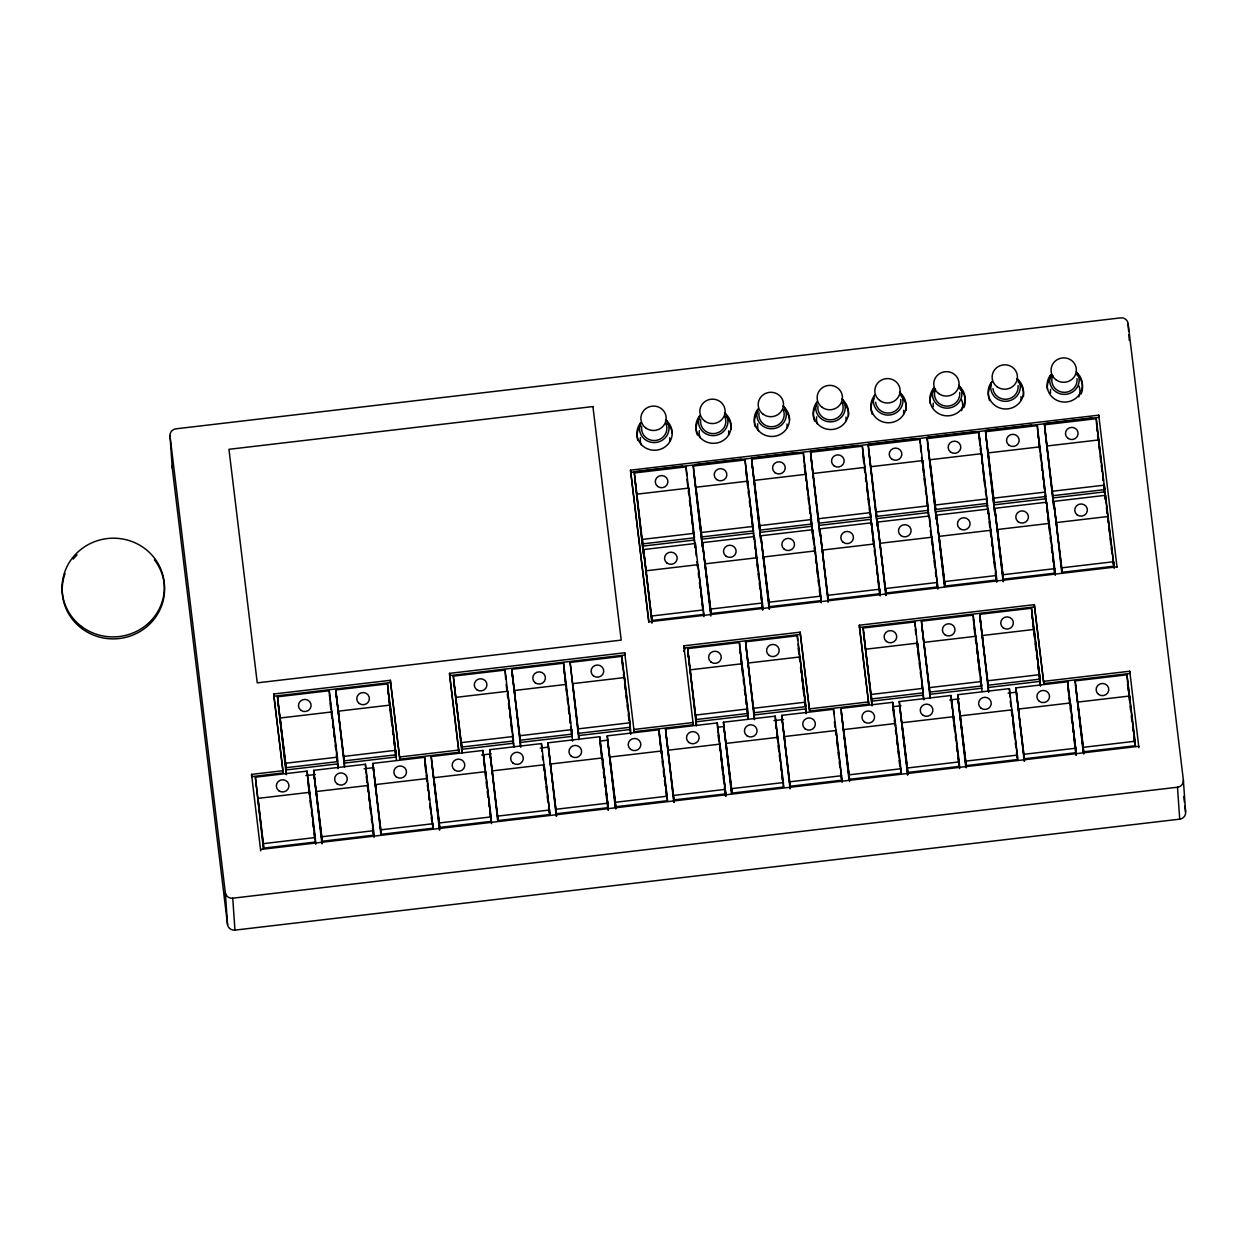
<?xml version="1.0" encoding="UTF-8"?>
<svg xmlns="http://www.w3.org/2000/svg" width="1248" height="1248" viewBox="0 0 1248 1248"><rect width="100%" height="100%" fill="white"/><g stroke="black" fill="none" stroke-linecap="round" stroke-linejoin="round"><path stroke-width="1.5" d="M648.788 622.159L630.505 470.168L1098.755 415.163L1117.038 567.154M634.171 471.713L682.36 466.05M695.042 464.568L741.296 459.139M751.483 457.938L797.737 452.509M810.42 451.012L858.608 445.349M868.109 444.241L916.297 438.578M927.046 437.315L975.234 431.652M985.421 430.451L1031.675 425.022M1044.358 423.54L1092.546 417.877M630.661 472.399L1098.911 417.394L1098.755 415.163M634.624 477.438L643.484 554.05L634.312 472.976L686.057 466.892L695.245 547.966L693.17 530.806M693.248 466.05L745.009 459.966L753.48 530.868L701.719 536.952L693.248 466.05L702.437 547.123L693.56 470.527M751.624 459.186L803.369 453.118L811.84 524.02L760.094 530.088L751.624 459.186L760.796 540.259L751.936 463.663M810.56 452.275L862.321 446.191L870.792 517.093L819.031 523.177L810.56 452.275L819.749 533.348L810.872 456.737M868.561 449.966L877.438 526.562L868.249 445.489L919.994 439.421L928.964 517.312M927.186 438.563L978.947 432.494L987.418 503.396L935.657 509.465L927.186 438.563L936.374 519.636L927.498 443.04M985.561 431.714L1037.306 425.63L1045.777 496.532L994.032 502.616L985.561 431.714L994.734 512.788L985.873 436.192M1044.498 424.788L1096.259 418.704L1104.73 489.606L1052.969 495.69L1044.498 424.788L1053.686 505.861L1044.81 429.265M634.312 472.976L642.782 543.878L694.528 537.794L688.74 488.093L636.995 494.161L637.151 496.408M696.088 489.481L695.932 487.235L747.692 481.166L747.848 483.397M754.463 482.617L754.307 480.386L806.052 474.302L806.208 476.533M868.249 445.489L876.72 516.391L928.465 510.307L922.678 460.606L870.932 466.69L871.088 468.92M930.025 461.994L929.869 459.763L981.63 453.679L981.786 455.91M988.4 455.146L988.244 452.899L1039.99 446.831L1040.146 449.062M694.216 533.317L642.47 539.401L642.782 543.878M701.719 536.952L701.407 532.475L753.168 526.406M760.094 530.088L759.782 525.626L811.528 519.542M818.719 518.7L870.48 512.616L870.792 517.093M928.153 505.846L876.408 511.93L876.72 516.391M935.657 509.465L935.345 505.003L987.106 498.919M994.032 502.616L993.72 498.139L1045.465 492.071M1052.657 491.213L1104.418 485.144L1104.73 489.606M642.938 546.109L694.684 540.025M701.875 539.183L753.636 533.099L745.009 459.966M760.25 532.334L811.996 526.25L803.681 457.579M819.187 525.408L870.948 519.324L862.321 446.191M876.876 518.622L928.621 512.554M935.813 511.711L987.574 505.627L979.259 436.956M994.188 504.847L1045.933 498.763L1037.79 431.449M1053.125 497.921L1104.886 491.852L1103.965 484.24M651.846 623.002L643.578 549.557L695.339 543.488L703.966 616.621M702.53 542.646L754.276 536.562L762.434 602.987L762.746 607.464L711.001 613.548L702.53 542.646L710.783 616.091M760.89 535.782L812.651 529.698L820.81 596.138L821.122 600.6L769.361 606.684L760.89 535.782L769.158 609.227M819.842 528.856L871.588 522.787L880.058 593.689L828.313 599.758L819.842 528.856L828.095 602.3M885.784 595.53L877.516 522.085L929.276 516.001L937.903 589.134M936.468 515.159L988.213 509.075L996.372 575.515L996.684 579.977L944.939 586.061L936.468 515.159L944.486 586.7M994.828 508.31L1046.588 502.226L1054.747 568.651L1055.059 573.128L1003.298 579.197L994.828 508.31L1003.096 581.755M1053.78 501.384L1105.525 495.3L1113.996 566.202L1062.251 572.286L1053.78 501.384L1061.798 572.91M643.578 549.557L652.049 620.459L703.81 614.39L698.022 564.673L646.261 570.757L646.417 572.988M705.354 566.062L705.198 563.831L756.959 557.747L757.115 559.993M763.729 559.213L763.573 556.982L815.334 550.898L815.49 553.129M877.516 522.085L885.986 592.987L937.747 586.903L931.96 537.202L880.199 543.27L880.355 545.516M939.307 538.59L939.151 536.359L990.896 530.275L991.052 532.506M997.667 531.726L997.511 529.495L1049.272 523.411L1049.428 525.658M703.498 609.913L651.737 615.997L652.049 620.459M711.001 613.548L710.689 609.071L762.434 602.987M769.361 606.684L769.049 602.207L820.81 596.138M828.001 595.296L879.746 589.212L880.058 593.689M937.435 582.442L885.674 588.51L885.986 592.987M944.939 586.061L944.627 581.584L996.372 575.515M1003.298 579.197L1002.986 574.735L1054.747 568.651M1061.939 567.809L1113.684 561.725L1113.996 566.202M1117.116 566.826L648.866 621.832L630.505 470.168M273.686 694.013L282.968 770.702L251.55 774.384L251.706 776.63L283.124 772.933L273.686 694.013L390.374 680.3L399.828 759.221L458.952 752.279L449.498 673.358L624.718 652.766L634.156 731.702L693.28 724.76L693.124 722.514L634 729.456L634.156 731.702M800.186 632.159L800.342 634.39L683.998 648.055L683.842 645.824L800.186 632.159L809.624 711.079L868.748 704.137L859.31 625.217L1034.358 604.656L1043.796 683.576L1129.908 673.468L1129.752 671.221L1043.64 681.346M273.842 696.244L390.53 682.531L390.374 680.3M458.952 752.279L449.654 675.589L624.874 655.013L624.718 652.766M868.748 704.137L859.466 627.448L1034.514 606.887L1034.358 604.656M277.493 696.805L329.238 690.737L337.397 757.162L337.709 761.639L285.964 767.707L277.493 696.805L286.213 774.072M335.79 689.957L387.535 683.888L396.006 754.79L344.261 760.859L335.79 689.957L344.51 767.224M462.025 753.418L453.305 676.151L505.066 670.082L513.911 746.382M511.82 669.287L563.581 663.203L572.052 734.105L520.291 740.189L511.82 669.287L520.541 746.538M578.838 739.69L570.118 662.438L621.878 656.354L630.037 722.779L630.349 727.256L578.588 733.34L572.801 683.623L624.562 677.555L624.718 679.786M687.648 648.632L739.409 642.548L747.568 708.973L747.88 713.45L696.119 719.534L687.648 648.632L696.368 725.884M745.586 641.831L797.332 635.747L805.802 706.649L754.057 712.733L745.586 641.831L754.307 719.082M871.837 705.276L863.117 628.025L914.862 621.941L923.832 699.832M921.414 621.176L973.159 615.092L981.63 685.994L929.885 692.078L921.414 621.176L930.134 698.428M979.758 614.312L1031.519 608.244L1039.974 679.146L988.229 685.214L979.758 614.312L988.478 691.579M280.316 720.236L280.16 718.006L331.921 711.922L332.077 714.152M396.006 754.79L390.218 705.073L338.458 711.157L338.614 713.388M453.305 676.151L461.776 747.053L513.536 740.984L507.749 691.267L455.988 697.351L456.144 699.582M805.802 706.649L800.015 656.932L748.27 663.016L748.426 665.246M863.117 628.025L871.588 698.927L923.333 692.843L917.545 643.126L865.784 649.21L865.956 651.44M981.63 685.994L975.842 636.277L924.082 642.361L924.238 644.592M1039.974 679.146L1034.186 629.429L982.441 635.513L982.597 637.744M285.964 767.707L285.652 763.246L337.397 757.162M343.949 756.397L395.694 750.313M513.224 736.507L461.464 742.591L461.776 747.053M519.979 735.712L571.74 729.628L572.052 734.105M578.276 728.863L630.037 722.779M695.807 715.057L747.568 708.973M753.745 708.256L805.49 702.172M923.021 688.366L871.276 694.45L871.588 698.927M929.573 687.601L981.318 681.517M987.917 680.753L1039.662 674.669M286.447 774.712L286.12 769.954L337.865 763.87L329.55 695.198M344.635 766.272L344.417 763.105L396.162 757.021L387.847 688.35M462.166 752.466L461.932 749.299L513.692 743.215M520.79 747.178L520.447 742.42L572.208 736.336L571.054 726.835M578.978 738.754L578.744 735.571L630.505 729.487L622.19 660.832M696.493 724.948L696.275 721.765L748.036 715.681L739.721 647.026M754.541 719.722L754.213 714.964L805.958 708.88L800.67 665.168M872.071 705.916L871.744 701.158L923.489 695.074M930.259 697.476L930.041 694.309L981.786 688.225L980.413 676.822M988.712 692.219L988.385 687.461L1040.146 681.377L1035.31 641.456M399.672 756.99L458.796 750.048M809.468 708.848L868.592 701.906M263.39 848.734L255.356 777.192L307.117 771.108L315.276 837.548L315.588 842.01L263.827 848.094L258.04 798.377L309.8 792.308L309.956 794.539M313.654 770.344L365.414 764.26L373.573 830.7L373.885 835.162L322.124 841.246L313.654 770.344L321.922 843.788M372.887 763.386L424.648 757.302L433.118 828.204L381.358 834.288L372.887 763.386L380.921 834.928M431.184 756.538L482.945 750.454L491.104 816.894L491.416 821.356L439.655 827.44L431.184 756.538L439.436 829.982M489.7 749.658L541.46 743.59L549.931 814.492L498.17 820.56L489.7 749.658L497.734 821.2M547.997 742.81L599.758 736.741L608.228 807.643L556.468 813.712L547.997 742.81L556.249 816.254M607.23 735.852L658.975 729.784L667.134 796.208L667.446 800.686L615.701 806.754L607.23 735.852L615.248 807.394M665.527 729.004L717.272 722.935L725.743 793.837L673.998 799.906L665.527 729.004L673.78 802.448M723.45 722.202L775.211 716.134L783.37 782.558L783.682 787.02L731.921 793.104L723.45 722.202L731.484 793.744M790.015 788.798L781.747 715.354L833.508 709.285L842.135 782.418M840.98 708.396L892.741 702.328L900.9 768.752L901.212 773.23L849.451 779.298L840.98 708.396L849.014 779.938M899.278 701.548L951.038 695.479L959.197 761.904L959.509 766.381L907.748 772.45L899.278 701.548L907.546 774.992M965.656 766.241L957.637 694.699L1009.382 688.615L1017.557 757.957M1015.934 687.851L1067.68 681.767L1076.15 752.669L1024.405 758.753L1015.934 687.851L1024.187 761.296M1075.152 680.893L1126.913 674.809L1135.072 741.25L1135.384 745.711L1083.623 751.795L1075.152 680.893L1083.186 752.435M305.838 775.632L315.416 774.509M364.135 768.784L373.714 767.66M481.666 754.978L491.244 753.854M540.181 748.098L547.841 747.209M600.397 741.031L608.057 740.126M717.912 727.225L723.668 726.554M773.932 720.642L783.51 719.519M893.381 706.618L901.04 705.713M949.759 699.988L959.338 698.864M1008.103 693.139L1015.778 692.234M316.493 793.775L316.337 791.528L368.098 785.46L368.254 787.691M434.023 779.969L433.867 777.722L485.612 771.654L485.768 773.885M549.931 814.492L544.128 764.774L492.383 770.858L492.539 773.089M608.228 807.643L602.425 757.926L550.68 764.01L550.836 766.241M610.069 759.283L609.913 757.052L661.658 750.968L661.814 753.199M725.743 793.837L719.956 744.12L668.21 750.204L668.366 752.435M726.289 745.633L726.133 743.402L777.894 737.318L778.05 739.549M781.747 715.354L790.218 786.256L841.979 780.187L836.191 730.47L784.43 736.554L784.586 738.785M843.82 731.827L843.664 729.596L895.424 723.512L895.58 725.743M902.117 724.979L901.961 722.748L953.722 716.664L953.878 718.895M960.461 718.13L960.305 715.884L1012.066 709.816L1017.853 759.517L966.108 765.601L957.637 694.699M1076.15 752.669L1070.363 702.967L1018.602 709.036L1018.758 711.282M1077.991 704.324L1077.835 702.078L1129.596 696.01L1129.752 698.24M263.515 843.617L315.276 837.548M322.124 841.246L321.812 836.768L373.573 830.7M381.046 829.811L432.806 823.742L433.118 828.204M439.655 827.44L439.343 822.962L491.104 816.894M549.619 810.014L497.858 816.098L498.17 820.56M556.156 809.25L607.901 803.166M615.701 806.754L615.389 802.292L667.134 796.208M673.686 795.444L725.431 789.36M731.921 793.104L731.609 788.642L783.37 782.558M841.667 775.71L789.906 781.794L790.218 786.256M849.451 779.298L849.139 774.836L900.9 768.752M907.748 772.45L907.436 767.988L959.197 761.904M966.108 765.601L965.796 761.124L1017.541 755.056M1024.093 754.276L1075.838 748.207M1083.623 751.795L1083.311 747.318L1135.072 741.25M260.645 849.467L1138.847 746.304M170.024 436.02L225.311 892.57A6.692 6.458 -4 0 0 232.736 898.201L1177.488 787.223A6.692 6.458 -4 0 0 1183.369 780.031L1128.083 323.497A6.692 6.458 -4 0 0 1120.657 317.881L175.906 428.828A6.692 6.458 -4 0 0 170.024 436.02L172.255 467.953L227.542 924.503A6.692 6.458 -4 0 0 234.967 930.119L1179.719 819.156A6.692 6.458 -4 0 0 1185.6 811.949L1183.369 780.031M1183.728 796.474L1184.43 802.277M1184.898 806.146L1185.6 811.949M1129.752 671.221L1138.894 747.646M1096.571 423.181L1103.497 480.449M1105.837 499.777L1106.165 502.46M1106.336 503.818L1114.152 568.433M1097.585 434.928L1098.271 440.653M1098.973 446.378L1099.426 450.185M1100.128 455.91L1100.814 461.635M1101.282 465.457L1101.968 471.167M1102.67 476.892L1103.123 480.714M1103.825 486.439L1105.432 499.777L1104.886 491.852M1106.399 507.702L1107.085 513.427M1107.553 517.249L1108.24 522.974M1108.942 528.684L1109.394 532.506M1110.096 538.231L1110.782 543.956M1111.25 547.763L1111.937 553.488M1112.639 559.213L1113.325 564.923M1135.306 746.054L1126.913 674.809M1128.239 691.033L1127.552 684.044M1128.707 694.855L1129.393 700.58M1130.095 706.29L1130.548 710.112M1131.25 715.837L1131.936 721.547M1132.638 727.272L1133.09 731.094M1133.792 736.819L1134.479 742.529M1054.092 505.846L1062.173 572.614M1077.835 702.078L1083.311 747.318M1075.464 685.37L1083.779 754.026M1046.9 506.704L1055.215 575.359M1038.866 443.758L1039.568 449.483M1040.255 455.208L1040.723 459.03M1041.409 464.74L1042.111 470.465M1042.798 476.19L1043.266 479.996M1043.952 485.722L1044.42 489.544M1045.106 495.269L1046.027 502.897M1047.68 516.547L1048.382 522.257M1048.835 526.079L1049.537 531.804M1050.223 537.514L1050.691 541.336M1051.378 547.061L1052.08 552.786M1052.766 558.496L1053.234 562.318M1053.92 568.043L1054.607 573.768M1067.992 686.244L1071.018 711.188M1071.47 714.995L1076.306 754.915M1069.006 697.991L1069.708 703.716M1070.16 707.538L1070.628 711.344M1071.314 717.07L1072.016 722.795M1072.703 728.504L1073.171 732.326M1073.857 738.052L1074.559 743.777M1075.246 749.486L1075.932 755.212M1034.514 606.887L1043.796 683.576M1031.831 612.706L1034.842 637.65M1032.611 622.549L1033.531 630.178M1033.999 634L1034.452 637.806M1035.154 643.531L1035.84 649.256M1036.542 654.982L1036.994 658.788M1037.696 664.513L1038.383 670.238M1038.851 674.06L1040.005 683.592M988.244 452.899L993.72 498.139M997.511 529.495L1002.986 574.735M995.14 512.772L1003.454 581.443M1016.246 692.328L1024.561 760.984M988.525 513.552L988.853 516.251M989.087 517.249L996.84 582.223M980.273 448.718L980.959 454.428M981.661 460.153L982.129 463.975M982.816 469.7L983.502 475.41M983.97 479.232L984.656 484.957M985.358 490.682L985.811 494.489M986.513 500.214L988.12 513.568L987.574 505.627M989.087 521.492L989.773 527.218M990.241 531.024L990.928 536.749M991.63 542.474L992.082 546.281M992.784 552.006L993.47 557.731M993.938 561.538L994.625 567.263M995.327 572.988L996.013 578.713M1010.256 701.033L1010.942 706.742M1011.41 710.564L1012.097 716.29M1012.799 722.015L1013.485 727.724M1013.953 731.546L1014.64 737.272M1015.326 742.997L1015.794 746.803M1016.48 752.528L1017.182 758.254M980.07 618.79L988.385 687.461M973.471 619.57L979.945 673.031M974.033 627.494L974.719 633.22M975.421 638.945L975.874 642.767M976.576 648.476L977.262 654.202M977.73 658.024L978.416 663.733M979.118 669.458L979.571 673.28M980.273 679.006L981.193 686.634M929.869 459.763L935.345 505.003M939.151 536.359L944.627 581.584M936.78 519.636L944.861 586.388M960.305 715.884L965.796 761.124M957.949 699.176L966.264 767.832M951.35 699.941L959.665 768.612M921.554 457.548L922.256 463.273M922.943 468.983L923.411 472.805M924.097 478.53L924.799 484.24M925.486 489.965L925.954 493.787M926.64 499.512L927.342 505.222M927.794 509.044L928.715 516.672M930.368 530.322L931.07 536.047M931.523 539.854L932.225 545.579M932.911 551.304L933.379 555.11M934.066 560.836L934.768 566.561M935.454 572.286L935.922 576.092M936.608 581.818L937.31 587.543M952.832 715.51L953.519 721.235M953.987 725.041L954.673 730.766M955.375 736.492L955.828 740.314M956.53 746.023L957.216 751.748M957.902 757.474L958.37 761.28M921.726 625.638L930.041 694.309M916.656 641.971L917.342 647.696M917.81 651.518L918.497 657.244M919.199 662.953L919.667 666.775M920.353 672.5L920.821 676.307M921.742 683.935L922.194 687.757M922.896 693.482L923.582 699.192M901.961 722.748L907.436 767.988M877.828 526.562L886.142 595.218M899.59 706.025L907.904 774.696M871.9 527.249L880.214 595.92M863.647 462.415L862.961 455.426M864.334 468.14L864.802 471.947M865.488 477.672L865.956 481.494M866.642 487.204L867.344 492.929M868.031 498.654L868.733 504.379M869.185 508.186L869.887 513.911M870.574 519.636L871.26 525.361M872.914 539.011L873.616 544.721M874.302 550.446L874.77 554.268M875.456 559.978L875.924 563.8M876.611 569.525L877.313 575.25M877.999 580.96L878.686 586.685M879.154 590.507L879.622 594.313M893.053 706.789L901.134 773.557M894.301 720.455L894.769 724.261M895.456 729.986L895.924 733.808M896.61 739.518L897.296 745.243M897.998 750.968L898.451 754.79M899.153 760.5L899.839 766.225M863.429 632.486L871.744 701.158M820.154 533.333L828.235 600.101M843.664 729.596L849.139 774.836M841.292 712.873L849.607 781.544M813.119 535.517L821.278 602.846M804.242 465.52L805.163 473.148M805.631 476.97L806.083 480.776M806.785 486.502L807.238 490.324M808.174 497.952L808.626 501.758M809.328 507.484L810.014 513.209M810.482 517.015L812.557 534.191L811.996 526.25M814.211 547.841L814.897 553.55M815.599 559.276L816.052 563.098M816.754 568.823L817.44 574.532M818.126 580.258L818.594 584.08M819.281 589.789L819.983 595.514M834.382 721.687L835.068 727.412M835.536 731.219L835.988 735.041M836.69 740.766L837.377 746.476M838.063 752.201L838.531 756.023M839.218 761.748L839.92 767.458M840.606 773.183L841.308 778.908M800.342 634.39L809.624 711.079M798.143 644.264L800.218 661.362M798.205 648.149L798.892 653.874M799.36 657.696L799.828 661.502M800.514 667.228L801.2 672.953M801.902 678.678L802.355 682.484M803.057 688.21L803.743 693.935M804.445 699.66L805.132 705.37M805.6 709.192L806.052 712.998M754.307 480.386L759.782 525.626M763.573 556.982L769.049 602.207M761.202 540.259L769.517 608.915M782.059 719.831L790.374 788.502M754.588 541.039L762.902 609.695M746.335 476.19L745.649 469.201M747.022 481.915L747.49 485.737M748.176 491.447L748.644 495.269M749.33 500.994L750.032 506.704M750.719 512.429L751.421 518.154M751.873 521.976L752.575 527.686M753.262 533.411L753.948 539.136M755.602 552.786L756.304 558.511M756.99 564.221L757.458 568.043M758.144 573.768L758.612 577.574M759.299 583.3L760.001 589.025M760.687 594.75L761.389 600.475M761.842 604.282L762.544 610.007M775.694 721.952L783.604 787.363M776.771 734.261L777.457 739.986M778.159 745.696L778.846 751.421M779.314 755.243L780 760.952M780.702 766.678L781.154 770.5M781.856 776.225L782.309 780.031M745.898 646.292L754.213 714.964M740.735 658.772L741.421 664.498M741.889 668.304L742.576 674.029M743.278 679.754L743.73 683.576M744.432 689.286L745.118 695.011M745.586 698.833L746.273 704.558M746.975 710.268L747.895 717.896M695.932 487.235L701.407 532.475M705.198 563.831L710.689 609.071M702.842 547.108L710.923 613.876M726.133 743.402L731.609 788.642M723.778 726.679L731.858 793.447M717.584 727.397L718.084 731.437L717.928 729.206M718.318 733.34L725.899 796.068M718.146 735.337L718.832 741.062M719.534 746.788L719.987 750.594M720.689 756.319L721.375 762.044M722.077 767.77L722.53 771.576M723.232 777.301L723.684 781.123M724.386 786.833L725.54 796.38M686.93 479.294L687.851 486.938M688.319 490.745L688.771 494.567M689.473 500.276L690.16 506.002M690.862 511.727L691.314 515.549M692.016 521.258L692.468 525.08M696.899 561.616L697.585 567.341M698.287 573.066L698.74 576.872M699.442 582.598L700.128 588.323M700.83 594.032L701.282 597.854M701.984 603.58L702.671 609.305M687.96 653.11L696.275 721.765M683.842 645.824L693.28 724.76M665.839 733.481L674.154 802.152M643.89 554.034L652.205 622.705M659.287 734.245L667.446 800.686M660.317 746.008L658.975 729.784M660.769 749.814L661.237 753.636M662.158 761.264L662.626 765.071M663.312 770.796L664.014 776.521M664.466 780.328L665.168 786.053M665.855 791.778L666.323 795.6M623.438 674.482L623.906 678.304M624.593 684.029L625.279 689.738M625.981 695.464L626.434 699.286M627.136 705.011L627.588 708.817M628.29 714.542L628.976 720.268M629.678 725.993L630.599 733.621M609.913 757.052L615.389 802.292M607.542 740.329L615.857 809M600.07 741.203L608.384 809.874M600.85 751.046L601.536 756.772M602.238 762.497L602.69 766.319M603.392 772.028L604.079 777.754M604.547 781.576L605.233 787.285M605.935 793.01L606.622 798.736M607.09 802.558L608.01 810.186M570.118 662.438L578.744 735.571M563.893 667.68L570.601 723.029M564.673 677.524L565.375 683.249M566.062 688.958L566.53 692.78M567.216 698.506L567.684 702.312M568.37 708.037L569.072 713.762M569.759 719.488L570.227 723.294M570.913 729.019L571.834 736.648M548.309 747.287L556.624 815.958M542.318 755.992L542.786 759.814M543.473 765.523L544.175 771.248M544.861 776.974L545.329 780.796M546.016 786.505L546.484 790.327M547.17 796.052L547.856 801.778M548.558 807.487L549.245 813.212M512.132 673.748L520.447 742.42M506.158 684.388L506.86 690.113M507.312 693.935L507.78 697.741M508.466 703.466L509.168 709.192M509.855 714.917L510.323 718.723M511.009 724.448L511.711 730.174M512.398 735.899L513.786 747.334M490.012 754.135L498.092 820.903M491.572 823.602L482.945 750.454M484.271 766.678L483.584 759.689M484.957 772.403L485.425 776.225M486.112 781.934L486.814 787.66M487.266 791.482L487.968 797.207M488.654 802.916L489.122 806.738M489.809 812.464L490.277 816.27M453.632 680.628L461.932 749.299M433.867 777.722L439.343 822.962M431.496 761.015L439.811 829.67M429.593 800.03L424.96 761.779L425.506 769.72M430.045 803.837L433.04 828.547M426.208 775.445L426.894 781.154M427.362 784.976L428.048 790.702M428.75 796.411L429.203 800.233M429.905 805.958L430.357 809.765M431.278 817.393L431.746 821.215M390.53 682.531L399.828 759.221M388.861 700.112L389.329 703.919M390.016 709.644L390.718 715.369M391.17 719.176L391.872 724.901M392.558 730.626L393.026 734.432M393.713 740.158L394.415 745.883M395.101 751.608L395.803 757.333M373.199 767.863L381.28 834.616M365.726 768.737L374.041 837.408M366.272 776.677L366.974 782.402M367.427 786.209L368.129 791.934M368.815 797.659L369.283 801.466M369.97 807.191L370.438 811.013M371.358 818.641L371.826 822.448M372.512 828.173L373.214 833.898M336.102 694.434L344.417 763.105M330.112 703.139L330.798 708.864M331.266 712.67L331.952 718.396M332.654 724.121L333.107 727.943M333.809 733.652L334.261 737.474M335.197 745.103L335.65 748.909M336.352 754.634L337.038 760.36M337.506 764.182L337.958 767.988M316.337 791.528L321.812 836.768M313.966 774.821L322.28 843.476M307.585 776.927L315.744 844.256M308.443 787.332L307.757 777.395M308.911 791.154L309.364 794.96M310.066 800.686L310.752 806.411M311.454 812.136L311.906 815.942M312.608 821.668L313.295 827.393M313.981 833.118L314.449 836.924M280.16 718.006L285.652 763.246M277.805 701.282L286.12 769.954M255.356 777.192L263.765 848.422M251.55 774.384L260.707 850.886M1177.488 787.223L1179.719 819.156M1128.083 323.497L1128.613 331.016M1128.878 334.76L1129.268 340.392M1127.552 681.096L1127.708 683.327M1108.364 518.731L1108.208 516.485L1056.463 522.569L1056.619 524.8M1105.525 495.3L1106.071 502.944M1099.098 442.135L1098.942 439.904L1047.181 445.973L1047.337 448.219M1096.898 424.991L1097.054 427.222M1096.259 418.704L1097.117 431.122M1070.363 702.967L1070.519 705.198M1067.68 681.767L1068.444 692.593M1054.42 507.655L1054.576 509.886M1047.228 508.498L1047.384 510.728M1046.588 502.226L1047.337 513.053M1045.933 498.763L1046.276 503.537M1037.962 431.902L1038.118 434.148M1037.306 425.63L1037.618 430.108M1037.743 431.699L1038.18 438.048M1040.146 681.377L1040.473 686.135M1034.186 629.429L1034.342 631.66M1031.519 608.244L1032.268 619.055M1016.574 694.122L1016.73 696.368M1012.066 709.816L1012.222 712.046M1010.038 694.886L1010.194 697.133M1009.382 688.615L1009.913 696.259M995.483 514.582L995.639 516.812M988.213 509.075L988.759 516.734M979.586 438.766L979.742 440.996M978.947 432.494L979.805 444.896M980.398 620.599L980.554 622.83M981.786 688.225L982.004 691.408M975.842 636.277L975.998 638.524M973.814 621.364L973.97 623.61M973.159 615.092L973.69 622.736M958.277 700.97L958.433 703.217M951.678 701.75L951.834 703.981M951.038 695.479L951.896 707.881M937.108 521.43L937.264 523.676M927.841 444.85L927.997 447.08M931.96 537.202L932.116 539.432M929.916 522.272L930.072 524.519M929.276 516.001L930.025 526.828M922.678 460.606L922.834 462.836M920.65 445.692L920.806 447.923M919.994 439.421L920.306 443.882M920.431 445.474L920.868 451.823M922.054 627.448L922.21 629.678M917.545 643.126L917.701 645.372M915.517 628.212L915.673 630.458M914.862 621.941L915.174 626.418M915.392 629.585L915.736 634.343M899.933 707.834L900.089 710.065M893.381 708.599L893.537 710.83M892.741 702.328L893.599 714.73M878.171 528.356L878.327 530.587M868.889 451.76L869.045 454.007M874.427 546.203L874.271 543.972L822.51 550.056L822.666 552.287M872.243 529.058L872.399 531.289M871.588 522.787L872.461 535.189M870.948 519.324L871.276 524.082M865.145 469.622L864.989 467.376L813.244 473.46L813.4 475.691M862.961 452.462L863.117 454.693M863.756 634.296L863.912 636.527M859.31 625.217L859.466 627.448M841.636 714.683L841.792 716.914M836.191 730.47L836.347 732.701M833.508 709.285L833.82 713.747M820.482 535.142L820.638 537.373M811.2 458.546L811.356 460.777M813.29 535.985L813.446 538.216M812.651 529.698L812.963 534.175M813.072 535.766L813.509 542.116M804.024 459.389L804.18 461.62M803.369 453.118L803.915 460.762M805.958 708.88L806.302 713.638M800.015 656.932L800.171 659.178M797.332 635.747L797.644 640.224M775.85 722.405L776.006 724.636M775.211 716.134L775.523 720.595M775.632 722.186L776.084 728.536M761.545 542.053L761.701 544.3M752.263 465.473L752.419 467.704M754.931 542.833L755.087 545.064M754.276 536.562L755.149 548.964M753.636 533.099L753.964 537.872M745.649 466.253L745.805 468.484M748.036 715.681L748.254 718.864M742.248 665.98L742.092 663.749L690.331 669.817L690.487 672.064M739.409 642.548L740.158 653.375M724.105 728.473L724.261 730.72M719.956 744.12L720.112 746.366M717.272 722.935L717.928 732.17M703.17 548.917L703.326 551.148M693.904 472.321L694.06 474.568M698.022 564.673L698.178 566.904M695.978 549.76L696.134 551.99M695.339 543.488L695.651 547.95M695.76 549.541L696.197 555.89M688.74 488.093L688.896 490.324M686.712 473.164L686.868 475.41M686.057 466.892L686.603 474.536M688.303 654.904L688.459 657.134M666.167 735.29L666.323 737.521M644.233 555.844L644.389 558.074M634.951 479.248L635.107 481.478M630.505 729.487L630.833 734.261M622.518 662.626L622.674 664.872M621.878 656.354L622.752 668.772M602.425 757.926L602.581 760.157M599.758 736.741L600.506 747.552M572.801 683.623L572.957 685.87M570.773 668.71L570.929 670.94M572.208 736.336L572.536 741.109M566.42 686.634L566.264 684.403L514.504 690.472L514.66 692.718M563.581 663.203L564.33 674.029M548.636 749.096L548.792 751.327M544.128 764.774L544.284 767.005M541.46 743.59L541.991 751.234M512.476 675.558L512.632 677.789M507.749 691.267L507.905 693.498M505.705 676.354L505.861 678.584M505.066 670.082L505.705 679.318M490.339 755.945L490.495 758.176M483.584 756.74L483.74 758.971M453.96 682.438L454.116 684.668M449.498 673.358L449.654 675.589M427.487 780.733L427.315 778.502L375.57 784.571L375.726 786.817M425.287 763.589L425.443 765.82M424.648 757.302L424.85 760.282M396.162 757.021L396.38 760.188M390.218 705.073L390.374 707.304M387.535 683.888L388.3 694.699M373.542 769.657L373.698 771.904M365.414 764.26L365.945 771.904M336.43 696.244L336.586 698.474M337.865 763.87L338.208 768.628M329.238 690.737L329.768 698.381M314.309 776.615L314.465 778.861M307.117 771.108L307.429 775.585M278.132 703.092L278.288 705.323M282.968 770.702L283.124 772.933M258.04 798.377L258.196 800.623M256.012 783.463L256.168 785.71M232.736 898.201L234.967 930.119M225.311 892.57L227.542 924.503M725.026 412.854A14.773 14.243 -4 0 1 714.886 435.552A14.773 14.243 -4 0 1 699.629 415.834M700.237 437.908A14.773 14.243 -4 0 1 699.348 430.591M728.629 430.872A14.773 14.243 -4 0 1 728.567 434.585M724.948 416.848A12.652 12.199 -4 0 1 714.652 433.524A12.652 12.199 -4 0 1 700.658 419.702M666.089 419.78A14.773 14.243 -4 0 1 655.949 442.478A14.773 14.243 -4 0 1 640.676 422.76A17.644 17.004 -4 0 0 643.64 446.644A17.644 17.004 -4 0 0 668.413 443.742A17.644 17.004 -4 0 0 665.527 419.858M641.3 444.834A14.773 14.243 -4 0 1 640.411 437.518M669.692 437.798A14.773 14.243 -4 0 1 669.63 441.511M665.995 423.774A12.652 12.199 -4 0 1 655.699 440.45A12.652 12.199 -4 0 1 641.706 426.629M783.401 405.99A14.773 14.243 -4 0 1 773.261 428.688A14.773 14.243 -4 0 1 757.988 408.985A17.644 17.004 -4 0 0 760.952 432.869A17.644 17.004 -4 0 0 785.725 429.952A17.644 17.004 -4 0 0 782.824 406.084M758.612 431.059A14.773 14.243 -4 0 1 757.723 423.743M786.989 424.008A14.773 14.243 -4 0 1 786.942 427.721M783.307 409.999A12.652 12.199 -4 0 1 773.011 426.676A12.652 12.199 -4 0 1 759.018 412.838M1076.275 371.592A14.773 14.243 -4 0 1 1066.135 394.29A14.773 14.243 -4 0 1 1050.878 374.572A17.644 17.004 -4 0 0 1053.437 398.159A17.644 17.004 -4 0 0 1077.944 396.318A17.644 17.004 -4 0 0 1076.868 372.637M1078.943 386.006A14.773 14.243 -4 0 1 1078.771 396.911M1050.551 393.058A14.773 14.243 -4 0 1 1050.598 389.329M1077.008 378.674A12.652 12.199 -4 0 1 1062.594 392.231A12.652 12.199 -4 0 1 1052.813 375.367M958.963 385.367A14.773 14.243 -4 0 1 948.839 408.065A14.773 14.243 -4 0 1 933.566 388.362M961.631 399.781A14.773 14.243 -4 0 1 961.459 410.686M933.239 406.832A14.773 14.243 -4 0 1 933.286 403.12M959.696 392.449A12.652 12.199 -4 0 1 945.282 406.021A12.652 12.199 -4 0 1 935.501 389.158M900.026 392.293A14.773 14.243 -4 0 1 889.886 414.991A14.773 14.243 -4 0 1 874.614 395.273M903.63 410.311A14.773 14.243 -4 0 1 903.568 414.024M900.744 399.376A12.652 12.199 -4 0 1 889.637 412.979A12.652 12.199 -4 0 1 875.612 402.34M842.338 399.064A14.773 14.243 -4 0 1 832.198 421.762A14.773 14.243 -4 0 1 816.925 402.059M817.549 424.133A14.773 14.243 -4 0 1 816.66 416.816M845.941 417.082A14.773 14.243 -4 0 1 845.879 420.81M842.26 403.073A12.652 12.199 -4 0 1 831.964 419.749A12.652 12.199 -4 0 1 817.97 405.928M1017.338 378.518A14.773 14.243 -4 0 1 1007.198 401.216A14.773 14.243 -4 0 1 991.926 381.498A17.644 17.004 -4 0 0 994.89 405.382A17.644 17.004 -4 0 0 1019.663 402.48A17.644 17.004 -4 0 0 1016.777 378.596M1020.942 396.536A14.773 14.243 -4 0 1 1020.88 400.249M1018.056 385.601A12.652 12.199 -4 0 1 1006.949 399.188A12.652 12.199 -4 0 1 992.909 388.549M1075.87 373.916A17.644 17.004 -4 0 1 1081.127 393.962M1047.415 389.36A17.644 17.004 -4 0 1 1051.097 376.818M989.602 400.592A17.644 17.004 -4 0 1 991.255 384.946M1018.087 381.794A17.644 17.004 -4 0 1 1023.438 396.614M958.558 387.691A17.644 17.004 -4 0 1 963.815 407.737M930.103 403.151A17.644 17.004 -4 0 1 933.785 390.608M872.29 414.367A17.644 17.004 -4 0 1 873.943 398.736M900.775 395.585A17.644 17.004 -4 0 1 906.126 410.389M814.601 421.138A17.644 17.004 -4 0 1 817.159 404.305M843.086 402.355A17.644 17.004 -4 0 1 848.593 415.693M755.149 426.676A17.644 17.004 -4 0 1 758.222 411.232M784.15 409.282A17.644 17.004 -4 0 1 789.563 419.656M697.289 434.928A17.644 17.004 -4 0 1 699.847 418.08M725.774 416.13A17.644 17.004 -4 0 1 731.281 429.468M637.837 440.45A17.644 17.004 -4 0 1 640.91 425.006M666.838 423.056A17.644 17.004 -4 0 1 672.251 433.43M172.255 467.953A6.692 6.458 -4 0 1 172.754 464.646M959.556 386.428A17.644 17.004 -4 0 1 960.632 410.093A17.644 17.004 -4 0 1 936.125 411.934A17.644 17.004 -4 0 1 933.629 388.362M899.465 392.387A17.644 17.004 -4 0 1 902.351 416.255A17.644 17.004 -4 0 1 877.578 419.172A17.644 17.004 -4 0 1 874.692 395.288M841.776 399.157A17.644 17.004 -4 0 1 844.662 423.025A17.644 17.004 -4 0 1 819.889 425.942A17.644 17.004 -4 0 1 817.003 402.074M724.464 412.932A17.644 17.004 -4 0 1 727.35 436.816A17.644 17.004 -4 0 1 702.577 439.717A17.644 17.004 -4 0 1 699.691 415.849M684.965 648.944A10.452 10.078 -4 0 1 683.561 651.222M154.424 559.853A51.184 49.343 -4 0 1 121.196 638.258A51.184 49.343 -4 0 1 65.005 573.628M73.226 559.088A51.184 49.343 -4 0 1 77.033 554.939M592.925 406.567L228.961 449.311L257.244 682.859L621.208 640.115L592.925 406.567M922.646 715.026A6.334 6.1 -4 0 0 932.833 711.079A6.334 6.1 -4 0 0 924.238 704.558A6.334 6.1 -4 0 0 922.646 715.026M768.955 655.309A6.334 6.1 -4 0 0 779.142 651.347A6.334 6.1 -4 0 0 770.546 644.842A6.334 6.1 -4 0 0 768.955 655.309M535.189 682.765A6.334 6.1 -4 0 0 545.376 678.818A6.334 6.1 -4 0 0 536.78 672.298A6.334 6.1 -4 0 0 535.189 682.765M805.116 728.832A6.334 6.1 -4 0 0 815.303 724.885A6.334 6.1 -4 0 0 806.707 718.364A6.334 6.1 -4 0 0 805.116 728.832M1039.303 701.329A6.334 6.1 -4 0 0 1049.49 697.382A6.334 6.1 -4 0 0 1040.894 690.862A6.334 6.1 -4 0 0 1039.303 701.329M864.349 721.874A6.334 6.1 -4 0 0 874.536 717.928A6.334 6.1 -4 0 0 865.94 711.407A6.334 6.1 -4 0 0 864.349 721.874M944.783 634.655A6.334 6.1 -4 0 0 954.97 630.708A6.334 6.1 -4 0 0 946.374 624.187A6.334 6.1 -4 0 0 944.783 634.655M513.068 763.152A6.334 6.1 -4 0 0 523.255 759.19A6.334 6.1 -4 0 0 514.66 752.684A6.334 6.1 -4 0 0 513.068 763.152M746.819 735.68A6.334 6.1 -4 0 0 757.021 731.734A6.334 6.1 -4 0 0 748.41 725.213A6.334 6.1 -4 0 0 746.819 735.68M1003.127 627.791A6.334 6.1 -4 0 0 1013.314 623.844A6.334 6.1 -4 0 0 1004.718 617.323A6.334 6.1 -4 0 0 1003.127 627.791M1098.521 694.372A6.334 6.1 -4 0 0 1108.723 690.425A6.334 6.1 -4 0 0 1100.112 683.904A6.334 6.1 -4 0 0 1098.521 694.372M981.006 708.178A6.334 6.1 -4 0 0 991.193 704.231A6.334 6.1 -4 0 0 982.597 697.71A6.334 6.1 -4 0 0 981.006 708.178M886.486 641.503A6.334 6.1 -4 0 0 896.672 637.556A6.334 6.1 -4 0 0 888.077 631.036A6.334 6.1 -4 0 0 886.486 641.503M716.617 479.528A6.334 6.1 -4 0 0 726.804 475.582A6.334 6.1 -4 0 0 718.208 469.061A6.334 6.1 -4 0 0 716.617 479.528M704.621 420.966A12.652 12.199 -4 0 0 724.994 413.057A12.652 12.199 -4 0 0 707.803 400.031A12.652 12.199 -4 0 0 704.621 420.966M630.599 749.346A6.334 6.1 -4 0 0 640.786 745.384A6.334 6.1 -4 0 0 632.19 738.878A6.334 6.1 -4 0 0 630.599 749.346M688.896 742.498A6.334 6.1 -4 0 0 699.083 738.535A6.334 6.1 -4 0 0 690.487 732.03A6.334 6.1 -4 0 0 688.896 742.498M571.366 756.304A6.334 6.1 -4 0 0 581.552 752.341A6.334 6.1 -4 0 0 572.957 745.836A6.334 6.1 -4 0 0 571.366 756.304M593.486 675.917A6.334 6.1 -4 0 0 603.673 671.97A6.334 6.1 -4 0 0 595.078 665.449A6.334 6.1 -4 0 0 593.486 675.917M278.725 790.67A6.334 6.1 -4 0 0 288.912 786.724A6.334 6.1 -4 0 0 280.316 780.203A6.334 6.1 -4 0 0 278.725 790.67M645.684 427.892A12.652 12.199 -4 0 0 666.058 419.983A12.652 12.199 -4 0 0 648.866 406.957A12.652 12.199 -4 0 0 645.684 427.892M300.862 710.284A6.334 6.1 -4 0 0 311.048 706.337A6.334 6.1 -4 0 0 302.453 699.832A6.334 6.1 -4 0 0 300.862 710.284M711.017 662.111A6.334 6.1 -4 0 0 721.204 658.164A6.334 6.1 -4 0 0 712.608 651.643A6.334 6.1 -4 0 0 711.017 662.111M657.68 486.455A6.334 6.1 -4 0 0 667.867 482.508A6.334 6.1 -4 0 0 659.272 475.987A6.334 6.1 -4 0 0 657.68 486.455M666.947 563.051A6.334 6.1 -4 0 0 677.134 559.088A6.334 6.1 -4 0 0 668.538 552.583A6.334 6.1 -4 0 0 666.947 563.051M900.884 535.564A6.334 6.1 -4 0 0 911.071 531.617A6.334 6.1 -4 0 0 902.476 525.096A6.334 6.1 -4 0 0 900.884 535.564M843.211 542.334A6.334 6.1 -4 0 0 853.398 538.387A6.334 6.1 -4 0 0 844.802 531.866A6.334 6.1 -4 0 0 843.211 542.334M959.837 528.637A6.334 6.1 -4 0 0 970.024 524.69A6.334 6.1 -4 0 0 961.428 518.17A6.334 6.1 -4 0 0 959.837 528.637M762.996 414.102A12.652 12.199 -4 0 0 783.37 406.208A12.652 12.199 -4 0 0 766.178 393.167A12.652 12.199 -4 0 0 762.996 414.102M1055.87 379.704A12.652 12.199 -4 0 0 1076.244 371.795A12.652 12.199 -4 0 0 1059.053 358.769A12.652 12.199 -4 0 0 1055.87 379.704M938.558 393.479A12.652 12.199 -4 0 0 958.932 385.585A12.652 12.199 -4 0 0 941.741 372.544A12.652 12.199 -4 0 0 938.558 393.479M879.622 400.405A12.652 12.199 -4 0 0 899.995 392.512A12.652 12.199 -4 0 0 882.804 379.47A12.652 12.199 -4 0 0 879.622 400.405M891.618 458.968A6.334 6.1 -4 0 0 901.805 455.021A6.334 6.1 -4 0 0 893.209 448.5A6.334 6.1 -4 0 0 891.618 458.968M774.992 472.68A6.334 6.1 -4 0 0 785.179 468.718A6.334 6.1 -4 0 0 776.584 462.212A6.334 6.1 -4 0 0 774.992 472.68M833.929 465.754A6.334 6.1 -4 0 0 844.116 461.791A6.334 6.1 -4 0 0 835.52 455.286A6.334 6.1 -4 0 0 833.929 465.754M784.259 549.26A6.334 6.1 -4 0 0 794.446 545.314A6.334 6.1 -4 0 0 785.85 538.793A6.334 6.1 -4 0 0 784.259 549.26M821.933 407.176A12.652 12.199 -4 0 0 842.306 399.282A12.652 12.199 -4 0 0 825.115 386.256A12.652 12.199 -4 0 0 821.933 407.176M396.256 776.864A6.334 6.1 -4 0 0 406.442 772.918A6.334 6.1 -4 0 0 397.847 766.397A6.334 6.1 -4 0 0 396.256 776.864M454.553 770.016A6.334 6.1 -4 0 0 464.74 766.069A6.334 6.1 -4 0 0 456.144 759.548A6.334 6.1 -4 0 0 454.553 770.016M476.674 689.645A6.334 6.1 -4 0 0 486.876 685.682A6.334 6.1 -4 0 0 478.265 679.177A6.334 6.1 -4 0 0 476.674 689.645M337.022 783.822A6.334 6.1 -4 0 0 347.209 779.875A6.334 6.1 -4 0 0 338.614 773.354A6.334 6.1 -4 0 0 337.022 783.822M359.159 703.451A6.334 6.1 -4 0 0 369.346 699.488A6.334 6.1 -4 0 0 360.75 692.983A6.334 6.1 -4 0 0 359.159 703.451M725.899 556.124A6.334 6.1 -4 0 0 736.086 552.162A6.334 6.1 -4 0 0 727.49 545.657A6.334 6.1 -4 0 0 725.899 556.124M1018.196 521.789A6.334 6.1 -4 0 0 1028.383 517.826A6.334 6.1 -4 0 0 1019.788 511.321A6.334 6.1 -4 0 0 1018.196 521.789M1008.93 445.193A6.334 6.1 -4 0 0 1019.117 441.246A6.334 6.1 -4 0 0 1010.521 434.725A6.334 6.1 -4 0 0 1008.93 445.193M1067.867 438.266A6.334 6.1 -4 0 0 1078.054 434.32A6.334 6.1 -4 0 0 1069.458 427.799A6.334 6.1 -4 0 0 1067.867 438.266M1077.149 514.862A6.334 6.1 -4 0 0 1087.336 510.916A6.334 6.1 -4 0 0 1078.74 504.395A6.334 6.1 -4 0 0 1077.149 514.862M996.934 386.63A12.652 12.199 -4 0 0 1017.307 378.721A12.652 12.199 -4 0 0 1000.116 365.695A12.652 12.199 -4 0 0 996.934 386.63M950.555 452.057A6.334 6.1 -4 0 0 960.742 448.094A6.334 6.1 -4 0 0 952.146 441.589A6.334 6.1 -4 0 0 950.555 452.057M81.479 626.418A51.184 49.343 -4 0 0 163.862 594.469A51.184 49.343 -4 0 0 94.349 541.772A51.184 49.343 -4 0 0 81.479 626.418"/></g></svg>
